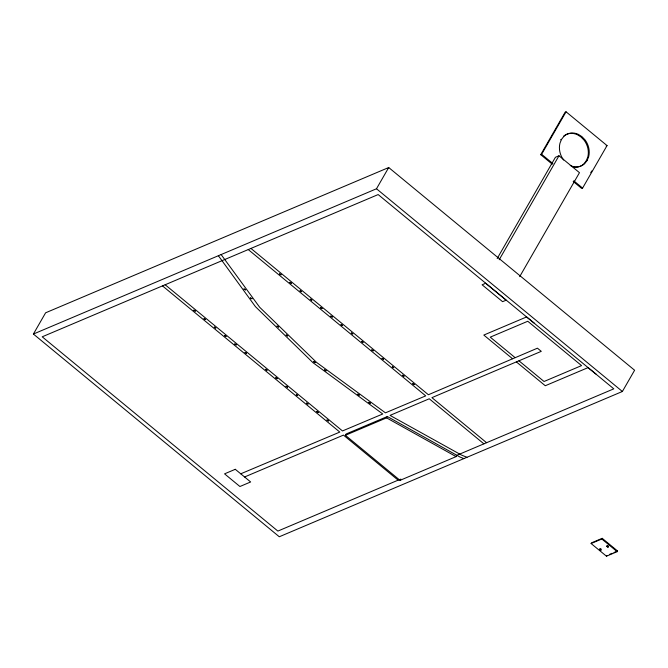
<?xml version="1.0" encoding="UTF-8"?>
<svg xmlns="http://www.w3.org/2000/svg" width="668" height="668" viewBox="0 0 668 668"><rect width="100%" height="100%" fill="white"/><g stroke="black" fill="none" stroke-linecap="round" stroke-linejoin="round"><path stroke-width="1" d="M570.263 165.505A17.385 14.42 67.1 0 0 584.717 163.577L587.13 160.504L588.675 156.704A17.385 14.42 67.1 0 0 585.018 139.846L581.962 136.664L578.388 134.385A17.385 14.42 67.1 0 0 563.934 136.305L561.521 139.387L559.976 143.177A17.385 14.42 67.1 0 0 563.633 160.036M573.219 167.1A17.385 14.42 67.1 0 0 583.824 163.952L586.237 160.879L587.782 157.08A17.385 14.42 67.1 0 0 584.124 140.222L581.068 137.04L577.494 134.761A17.385 14.42 67.1 0 0 563.759 136.055M33.4 334.042L45.616 312.799L388.709 167.526L634.6 370.239L622.384 391.49L279.291 536.763L33.4 334.042L376.493 188.768L388.709 167.526M399.915 479.399L277.863 531.077L42.218 336.806L378.163 194.563L613.808 388.834L456.862 455.292L456.094 456.62L400.04 480.35L345.389 435.294L346.149 433.966L387.34 416.523L460.001 457.046L463.884 458.599M345.389 435.294L386.572 417.859L387.34 416.523M552.327 164.244L540.721 154.675L565.161 112.174L566.055 111.798L607.037 145.582L582.596 188.084L581.703 188.459L573.194 181.446M540.721 154.675L541.614 154.3L566.055 111.798M497.176 258.566L555.409 157.297L558.982 155.778L579.473 172.678L519.679 276.661M499.188 259.76L558.982 155.778M400.04 480.35L400.808 479.023M590.762 172.703L591.773 170.958M591.105 543.527L591.481 542.867L602.202 538.325L617.574 551L617.19 551.659L606.469 556.202L591.105 543.527L601.826 538.992L602.202 538.325M606.469 556.202L606.853 555.534M486.58 442.709L431.929 397.644L541.28 351.343L537.439 348.178L428.405 394.746L250.934 248.429M560.627 139.762L561.521 139.387M606.143 145.966L607.037 145.582M586.237 160.879L587.13 160.504M244.58 476.977L343.469 435.102L398.128 480.158M609.533 554.398L612.214 553.263M614.001 552.511L617.574 551M240.739 473.804L339.803 432.079L162.483 285.887M608.222 546.641C609.325 546.082 606.369 544.796 607.12 546.132M600.899 549.664C602.553 549.088 598.486 547.818 600.307 549.43M466.999 457.288L461.605 455.133L390.029 415.387L429.248 398.779L483.899 443.844M386.572 417.859L456.094 456.62M534.659 323.462L526.601 316.941L483.807 335.06L512.515 358.733M596.123 374.147L588.074 367.617L545.28 385.737L516.356 361.897M541.614 154.3L552.87 163.568M573.762 180.794L582.596 188.084M376.493 188.768L622.384 391.49M515.095 357.639L490.245 337.148L527.77 321.258L581.561 365.605L544.036 381.495L518.944 360.803M601.826 538.992L617.19 551.659M248.254 249.565L425.716 395.873L385.444 412.841L316.565 362.407L259.668 307.255L221.125 254.558M165.163 284.752L342.484 430.944L382.756 413.976L312.983 362.674L255.426 306.645L218.386 255.719M250.467 297.961L251.995 298.771L250.467 297.961M193.82 310.194L195.29 311.121L193.82 310.194M204.066 318.644L205.535 319.563L204.066 318.644M214.311 327.095L215.781 328.013L214.311 327.095M243.995 288.952L245.465 289.879L243.995 288.952M224.557 335.536L226.026 336.463L224.557 335.536M234.802 343.987L236.272 344.905L234.802 343.987M279.6 273.88L281.061 274.798L279.6 273.88M245.047 352.428L246.517 353.355L245.047 352.428M289.845 282.322L291.306 283.249L289.845 282.322M277.061 326.093L278.531 327.011L277.061 326.093M300.091 290.772L301.552 291.691L300.091 290.772M265.538 369.32L267.008 370.247L265.538 369.32M286.213 335.002L287.683 335.921L286.213 335.002M310.328 299.222L311.797 300.141L310.328 299.222M275.784 377.771L277.253 378.689L275.784 377.771M320.573 307.664L322.043 308.591L320.573 307.664M286.029 386.221L287.499 387.139L286.029 386.221M330.819 316.114L332.288 317.033L330.819 316.114M296.275 394.663L297.744 395.59L296.367 394.596M313.735 361.697L315.204 362.624L313.735 361.697M341.064 324.556L342.534 325.483L341.064 324.556M306.52 403.113L307.99 404.031L306.52 403.113M324.573 369.897L326.042 370.815L324.573 369.897M351.31 333.006L352.779 333.925L351.31 333.006M316.766 411.555L318.235 412.482L316.766 411.555M361.555 341.448L363.025 342.375L361.555 341.448M327.011 420.005L328.481 420.923L327.011 420.005M371.8 349.898L373.27 350.817L371.8 349.898M357.764 394.195L359.234 395.122L357.764 394.195M382.046 358.349L383.515 359.267L382.046 358.349M368.828 402.303L370.297 403.221L368.828 402.303M392.291 366.79L393.761 367.717L392.392 366.724M402.537 375.241L404.006 376.159L402.537 375.241M412.782 383.683L414.252 384.609L412.782 383.683M599.455 549.313L600.924 550.232L599.455 549.313M606.602 546.282L608.072 547.209L606.602 546.282M485.669 283.274L482.096 284.785L502.586 301.677L506.16 300.166L485.669 283.274M235.278 469.303L224.557 473.846L239.921 486.513L250.642 481.97L235.278 469.303"/></g></svg>
